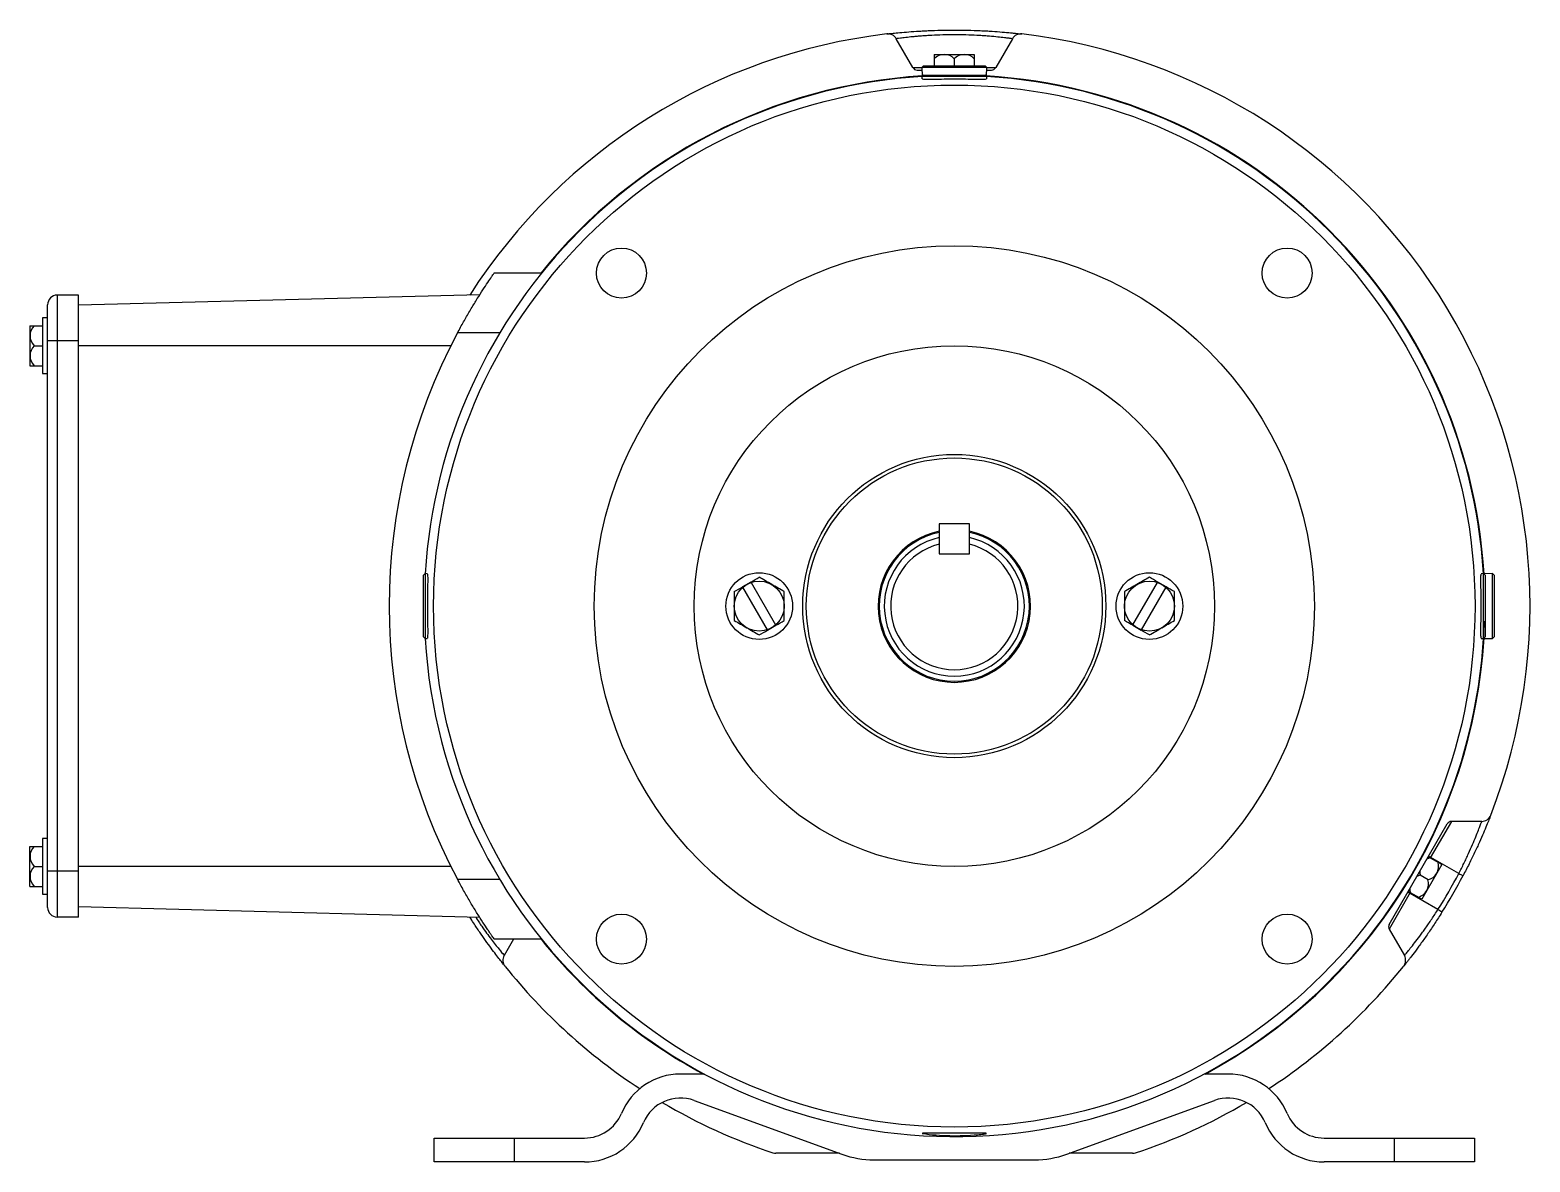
# Paper-space layout '_Right' of a CAD drawing. Header units: inches. Extents: x -5.77 to 3.6, y -3.47 to 3.6.
import ezdxf

# ---------------------------------------------------------------- set-up
doc = ezdxf.new("R2010")
doc.units = ezdxf.units.IN
doc.header["$MEASUREMENT"] = 0

psp = doc.layouts.new('_Right')

# ---------------------------------------------------------------- linework, layer by layer
at = {"color": 7, "linetype": 'Continuous', "lineweight": 25}
for p, q in [((-0.2587, 3.361), (-0.3629, 3.5415)), ((0.3629, 3.5415), (0.2587, 3.361)), ((-0.125, 3.4435), (0.125, 3.4435)), ((-0.125, 3.4435), (-0.125, 3.372)), ((0, 3.4165), (0, 3.372)), ((0.125, 3.4435), (0.125, 3.372)), ((-0.2587, 3.361), (-0.2024, 3.361)), ((-0.2327, 3.346), (-0.2022, 3.346)), ((-0.1925, 3.372), (-0.2024, 3.3621)), ((-0.2024, 3.3621), (-0.2017, 3.3089)), ((0.2024, 3.3621), (-0.2024, 3.3621)), ((-0.1925, 3.315), (-0.2024, 3.3051)), ((-0.2024, 3.3051), (-0.2022, 3.2917)), ((0.2024, 3.3051), (-0.2024, 3.3051)), ((-0.1925, 3.372), (0.1925, 3.372)), ((-0.1925, 3.315), (0.1925, 3.315)), ((0.2024, 3.3621), (0.1925, 3.372)), ((0.2024, 3.3051), (0.1925, 3.315)), ((0.2017, 3.309), (0.2024, 3.3621)), ((0.2022, 3.346), (0.2327, 3.346)), ((0.2022, 3.2918), (0.2024, 3.3051)), ((0.2024, 3.361), (0.2587, 3.361)), ((-2.8728, 2.08), (-2.577, 2.08)), ((-5.6635, -1.881), (-5.6635, 1.881)), ((-5.6035, 1.941), (-5.6035, -1.941)), ((-5.4705, 1.941), (-5.6035, 1.941)), ((-2.9642, 1.9431), (-5.4705, 1.8775)), ((-5.4705, -1.941), (-5.4705, 1.941)), ((-5.6635, 1.799), (-5.6945, 1.799)), ((-5.6945, 1.799), (-5.6945, 1.451)), ((-5.7735, 1.75), (-5.7735, 1.5)), ((-5.7735, 1.75), (-5.6945, 1.75)), ((-2.8391, 1.705), (-3.1033, 1.705)), ((-5.7465, 1.625), (-5.6945, 1.625)), ((-5.4705, 1.655), (-5.6635, 1.655)), ((-3.1448, 1.625), (-5.4705, 1.625)), ((-5.7735, 1.5), (-5.6945, 1.5)), ((-5.6945, 1.451), (-5.6635, 1.451)), ((0.094, 0.5141), (-0.094, 0.5141)), ((-0.094, 0.5141), (-0.094, 0.3261)), ((0.094, 0.3261), (0.094, 0.5141)), ((-0.094, 0.3261), (0.094, 0.3261)), ((-3.3051, 0.2024), (-3.315, 0.1925)), ((-3.315, -0.1925), (-3.315, 0.1925)), ((-3.2917, 0.2022), (-3.3051, 0.2024)), ((-3.3051, 0.2024), (-3.3051, -0.2024)), ((3.3051, 0.2024), (3.2918, 0.2022)), ((3.315, 0.1925), (3.3051, 0.2024)), ((3.3051, -0.2024), (3.3051, 0.2024)), ((3.3621, 0.2024), (3.3089, 0.2017)), ((3.315, 0.1925), (3.315, -0.1925)), ((3.372, 0.1925), (3.3621, 0.2024)), ((3.3621, -0.2024), (3.3621, 0.2024)), ((3.372, 0.1925), (3.372, -0.1925)), ((-1.2705, 0.1501), (-1.3225, 0.1201)), ((-1.1679, -0.1476), (-1.321, 0.1176)), ((-1.2691, 0.1476), (-1.116, -0.1176)), ((1.116, -0.1176), (1.2691, 0.1476)), ((1.321, 0.1176), (1.1679, -0.1476)), ((1.3225, 0.1201), (1.2705, 0.1501)), ((-1.1665, -0.1501), (-1.1145, -0.1201)), ((1.1145, -0.1201), (1.1665, -0.1501)), ((-3.315, -0.1925), (-3.3051, -0.2024)), ((-3.3051, -0.2024), (-3.2918, -0.2022)), ((3.2917, -0.2022), (3.3051, -0.2024)), ((3.3051, -0.2024), (3.315, -0.1925)), ((3.309, -0.2017), (3.3621, -0.2024)), ((3.3621, -0.2024), (3.372, -0.1925)), ((2.7164, -1.9871), (3.0791, -1.3589)), ((3.105, -1.3439), (2.9732, -1.5722)), ((3.2946, -1.3439), (3.105, -1.3439)), ((-5.6635, -1.451), (-5.6945, -1.451)), ((-5.6945, -1.451), (-5.6945, -1.799)), ((-5.7735, -1.5), (-5.6945, -1.5)), ((-5.7735, -1.75), (-5.7735, -1.5)), ((3.0447, -1.6135), (2.9602, -1.5647)), ((3.1511, -1.6692), (2.9627, -1.5604)), ((-5.7465, -1.625), (-5.6945, -1.625)), ((-5.4705, -1.655), (-5.6635, -1.655)), ((-3.1448, -1.625), (-5.4705, -1.625)), ((2.9588, -1.7083), (2.9103, -1.6802)), ((3.0447, -1.6135), (2.9197, -1.83)), ((-5.7735, -1.75), (-5.6945, -1.75)), ((-3.1033, -1.705), (-2.8391, -1.705)), ((-5.6945, -1.799), (-5.6635, -1.799)), ((2.8482, -1.7888), (2.7164, -2.0171)), ((3.0211, -1.8943), (2.8327, -1.7856)), ((2.9197, -1.83), (2.8352, -1.7813)), ((-5.4705, -1.941), (-5.6035, -1.941)), ((-2.9642, -1.9431), (-5.4705, -1.8775)), ((2.7164, -2.0171), (2.8111, -2.1812)), ((-2.577, -2.08), (-2.8728, -2.08)), ((-2.7527, -2.08), (-2.8111, -2.1812)), ((-1.5602, -2.9212), (-1.7106, -2.9212)), ((1.7106, -2.9212), (1.5602, -2.9212)), ((-1.6251, -3.0857), (-0.7025, -3.4215)), ((0.7025, -3.4215), (1.6251, -3.0857)), ((-3.25, -3.3206), (-2.31, -3.3206)), ((-3.25, -3.47), (-3.25, -3.3206)), ((-2.75, -3.3206), (-2.75, -3.47)), ((2.31, -3.3206), (3.25, -3.3206)), ((2.75, -3.47), (2.75, -3.3206)), ((3.25, -3.3206), (3.25, -3.47)), ((-0.7178, -3.4159), (-1.1138, -3.4159)), ((-0.501, -3.457), (0.501, -3.457)), ((1.1138, -3.4159), (0.7178, -3.4159)), ((-2.31, -3.47), (-3.25, -3.47)), ((3.25, -3.47), (2.31, -3.47))]:
    psp.add_line(p, q, dxfattribs=at)
for centre, radius in [((0, 0), 3.2524), ((0, 0), 2.2492), ((-2.0789, 2.0789), 0.1562), ((2.0789, 2.0789), 0.1562), ((0, 0), 1.625), ((0, 0), 0.9465), ((0, 0), 0.9245), ((-1.2185, 0), 0.2085), ((1.2185, 0), 0.2085), ((-1.2185, 0), 0.156), ((1.2185, 0), 0.156), ((-2.0789, -2.0789), 0.1562), ((2.0789, -2.0789), 0.1563)]:
    psp.add_circle(centre, radius, dxfattribs=at)
for centre, radius, start, end in [((0, 0), 3.5959, 96.73732, 147.32241), ((-0.4148, 3.5115), 0.06, 30, 96.73732), ((0.4148, 3.5115), 0.06, 83.26268, 150), ((0, 0), 3.5959, 338.70886, 83.26268), ((-0.0614, 3.3552), 0.0883, 90.68537, 136.0185), ((-0.0636, 3.3552), 0.0883, 43.9815, 89.31463), ((0.0636, 3.3552), 0.0883, 90.68537, 136.0185), ((0.0614, 3.3552), 0.0883, 43.9815, 89.31463), ((0, 0), 3.3117, 93.49609, 176.50391), ((0, 0), 3.315, 93.43194, 141.13769), ((-0.2327, 3.376), 0.03, 210, 270), ((0, 0), 3.315, 3.43194, 86.56806), ((0, 0), 3.3117, 3.49609, 86.50391), ((0.2327, 3.376), 0.03, 270, 330), ((-5.6035, 1.881), 0.06, 90, 180), ((-5.6852, 1.6864), 0.0883, 133.9815, 179.31463), ((-5.6852, 1.6886), 0.0883, 180.68537, 226.0185), ((0.09, 0), 3.62, 151.90113, 208.09887), ((-5.6852, 1.5614), 0.0883, 133.9815, 179.31463), ((-5.6852, 1.5636), 0.0883, 180.68537, 226.0185), ((0, 0), 0.476, 101.38958, 78.61042), ((0, 0), 0.469, 101.5619, 78.4381), ((0, 0), 0.4374, 102.41075, 77.58925), ((0, 0), 0.3974, 103.68315, 76.31685), ((0, 0), 3.3117, 183.49609, 358.37782), ((0, 0), 3.315, 298.21242, 356.56806), ((3.2946, -1.2839), 0.06, 270, 338.70886), ((3.105, -1.3739), 0.03, 90, 150), ((-5.6852, -1.5636), 0.0883, 133.9815, 179.31463), ((-5.6852, -1.5614), 0.0883, 180.68537, 226.0185), ((2.9972, -1.6648), 0.096, 104.77587, 118.78933), ((-5.6852, -1.6886), 0.0883, 133.9815, 179.31463), ((2.9347, -1.773), 0.096, 104.77587, 118.78933), ((3.0029, -1.655), 0.096, 181.21067, 195.22413), ((2.9374, -1.6225), 0.0883, 283.9815, 329.31463), ((2.9364, -1.6244), 0.0883, 330.68537, 16.0185), ((0.026, -0.015), 3.5359, 327.893, 332.107), ((0, 0), 3.5959, 327.893, 332.107), ((3.281, -1.4347), 0.268, 240.99869, 247.42361), ((-5.6852, -1.6864), 0.0883, 180.68537, 226.0185), ((2.9404, -1.7633), 0.096, 181.21067, 195.22413), ((2.8749, -1.7308), 0.0883, 283.9815, 329.31463), ((2.8739, -1.7326), 0.0883, 330.68537, 16.0185), ((-5.6035, -1.881), 0.06, 180, 270), ((2.883, -2.1241), 0.268, 52.57639, 59.00131), ((2.7424, -2.0021), 0.03, 150, 210), ((0, 0), 3.315, 218.86231, 241.78758), ((-2.7592, -2.2112), 0.06, 150, 218.70886), ((2.7592, -2.2112), 0.06, 321.29114, 30), ((0, 0), 3.5959, 218.70886, 236.89031), ((0, 0), 3.5959, 303.10969, 321.29114), ((-1.7106, -3.3206), 0.3994, 90, 157.35985), ((1.7106, -3.3206), 0.3994, 22.64015, 90), ((-1.7106, -3.3206), 0.25, 70, 157.35985), ((1.7106, -3.3206), 0.25, 22.64015, 110), ((-2.31, -3.0706), 0.25, 270, 337.35985), ((0, 0), 3.5959, 239.49945, 251.63953), ((0, 0), 3.5959, 288.36047, 300.50055), ((2.31, -3.0706), 0.25, 202.64015, 270), ((-2.31, -3.0706), 0.3994, 270, 337.35985), ((2.31, -3.0706), 0.3994, 202.64015, 270), ((0.0052, -1.6872), 1.6186, 262.71687, 274.94414), ((-1.1138, -3.3559), 0.06, 251.63953, 270), ((-0.501, -2.8676), 0.5894, 250, 270), ((0.501, -2.8676), 0.5894, 270, 290), ((1.1138, -3.3559), 0.06, 270, 288.36047)]:
    psp.add_arc(centre, radius, start, end, dxfattribs=at)
for points, knots in [([(-0.4219, 3.5711), (-0.4219, 3.5711), (-0.4192, 3.5714), (-0.4112, 3.5723), (-0.408, 3.5727), (-0.4, 3.5736), (-0.3954, 3.5741), (-0.3797, 3.5758), (-0.3669, 3.5772), (-0.3366, 3.5801), (-0.3189, 3.5818), (-0.2802, 3.585), (-0.259, 3.5866), (-0.2245, 3.5889), (-0.2125, 3.5896), (-0.1881, 3.591), (-0.1756, 3.5916), (-0.1374, 3.5934), (-0.1108, 3.5943), (-0.0558, 3.5956), (-0.0282, 3.5959), (0.0135, 3.5959), (0.0274, 3.5958), (0.0552, 3.5955), (0.0692, 3.5953), (0.1101, 3.5943), (0.1366, 3.5934), (0.1751, 3.5917), (0.1878, 3.591), (0.2122, 3.5897), (0.2241, 3.5889), (0.2584, 3.5867), (0.2797, 3.5851), (0.3189, 3.5818), (0.3362, 3.5802), (0.359, 3.5779), (0.366, 3.5772), (0.3789, 3.5759), (0.3849, 3.5753), (0.4005, 3.5735), (0.4084, 3.5726), (0.4191, 3.5714), (0.4219, 3.5711), (0.4219, 3.5711)], [0, 0, 0, 0, 0.0625, 0.0625, 0.09375, 0.09375, 0.125, 0.125, 0.1875, 0.1875, 0.25, 0.25, 0.3125, 0.3125, 0.34375, 0.34375, 0.375, 0.375, 0.4375, 0.4375, 0.5, 0.5, 0.53125, 0.53125, 0.5625, 0.5625, 0.625, 0.625, 0.65625, 0.65625, 0.6875, 0.6875, 0.75, 0.75, 0.8125, 0.8125, 0.84375, 0.84375, 0.875, 0.875, 0.9375, 0.9375, 1, 1, 1, 1]), ([(0.3629, 3.5415), (0.3629, 3.5415), (0.3606, 3.5418), (0.3539, 3.5427), (0.3511, 3.5431), (0.3444, 3.5439), (0.3405, 3.5444), (0.3272, 3.5461), (0.3164, 3.5474), (0.2906, 3.5503), (0.2756, 3.5519), (0.2425, 3.5551), (0.2244, 3.5567), (0.1947, 3.559), (0.1844, 3.5597), (0.1633, 3.561), (0.1525, 3.5617), (0.1195, 3.5634), (0.0965, 3.5643), (0.0486, 3.5656), (0.0246, 3.5659), (-0.0116, 3.5659), (-0.0237, 3.5658), (-0.0479, 3.5655), (-0.06, 3.5653), (-0.0956, 3.5643), (-0.1186, 3.5634), (-0.1519, 3.5617), (-0.1629, 3.5611), (-0.184, 3.5597), (-0.1942, 3.559), (-0.2139, 3.5575), (-0.2234, 3.5567), (-0.2416, 3.5552), (-0.2505, 3.5544), (-0.2755, 3.552), (-0.2903, 3.5504), (-0.3161, 3.5475), (-0.3272, 3.5461), (-0.3449, 3.5439), (-0.3515, 3.543), (-0.3583, 3.5421), (-0.36, 3.5419), (-0.3623, 3.5416), (-0.3629, 3.5415), (-0.3629, 3.5415)], [0, 0, 0, 0, 0.0625, 0.0625, 0.09375, 0.09375, 0.125, 0.125, 0.1875, 0.1875, 0.25, 0.25, 0.3125, 0.3125, 0.34375, 0.34375, 0.375, 0.375, 0.4375, 0.4375, 0.5, 0.5, 0.53125, 0.53125, 0.5625, 0.5625, 0.625, 0.625, 0.65625, 0.65625, 0.6875, 0.6875, 0.71875, 0.71875, 0.75, 0.75, 0.8125, 0.8125, 0.875, 0.875, 0.9375, 0.9375, 0.96875, 0.96875, 1, 1, 1, 1]), ([(-0.2017, 3.2917), (-0.1998, 3.291), (-0.1961, 3.2896), (-0.1626, 3.2893), (-0.1121, 3.2898), (-0.0485, 3.2904), (0.0205, 3.2905), (0.0871, 3.2901), (0.1443, 3.2894), (0.1837, 3.2894), (0.2029, 3.2902), (0.2003, 3.2914), (0.1996, 3.2918)], [0, 0, 0, 0, 0.102406, 0.20975, 0.317065, 0.424448, 0.53182, 0.63914, 0.746484, 0.853875, 0.961223, 1, 1, 1, 1]), ([(-3.1033, 1.705), (-3.0907, 1.7287), (-3.0779, 1.7519), (-3.0524, 1.7974), (-3.0396, 1.8196), (-3.0203, 1.8521), (-3.0139, 1.8629), (-3.0011, 1.884), (-2.9948, 1.8943), (-2.9764, 1.9242), (-2.9645, 1.943), (-2.9418, 1.9782), (-2.9309, 1.9947), (-2.9115, 2.0238), (-2.9029, 2.0364), (-2.892, 2.0524), (-2.8887, 2.0571), (-2.8831, 2.0652), (-2.8807, 2.0687), (-2.8768, 2.0742), (-2.8753, 2.0764), (-2.8733, 2.0793), (-2.8728, 2.08), (-2.8728, 2.08)], [0, 0, 0, 0, 0.125, 0.125, 0.25, 0.25, 0.3125, 0.3125, 0.375, 0.375, 0.5, 0.5, 0.625, 0.625, 0.75, 0.75, 0.8125, 0.8125, 0.875, 0.875, 0.9375, 0.9375, 1, 1, 1, 1]), ([(-3.2917, 0.2017), (-3.291, 0.1998), (-3.2896, 0.1961), (-3.2893, 0.1626), (-3.2898, 0.1121), (-3.2904, 0.0485), (-3.2905, -0.0205), (-3.2901, -0.0871), (-3.2894, -0.1443), (-3.2894, -0.1837), (-3.2902, -0.2029), (-3.2914, -0.2003), (-3.2918, -0.1996)], [0, 0, 0, 0, 0.102406, 0.20975, 0.317065, 0.424448, 0.53182, 0.63914, 0.746484, 0.853875, 0.961223, 1, 1, 1, 1]), ([(3.2918, -0.1999), (3.2912, -0.1996), (3.2898, -0.199), (3.2893, -0.1715), (3.2896, -0.1249), (3.2903, -0.0635), (3.2906, 0.0049), (3.2902, 0.0728), (3.2895, 0.1326), (3.2893, 0.1766), (3.2899, 0.2006), (3.2913, 0.1997), (3.2918, 0.1994)], [0, 0, 0, 0, 0.078254, 0.185618, 0.292906, 0.40026, 0.507625, 0.614935, 0.722249, 0.829618, 0.936966, 1, 1, 1, 1]), ([(-1.1405, 0.1351), (-1.1537, 0.1427), (-1.167, 0.1504), (-1.1929, 0.1654), (-1.2058, 0.1728), (-1.2185, 0.1801)], [0, 0, 0, 0, 0.5, 0.5, 1, 1, 1, 1]), ([(1.1405, 0.1351), (1.1273, 0.1275), (1.114, 0.1198), (1.0881, 0.1048), (1.0752, 0.0974), (1.0625, 0.0901)], [0, 0, 0, 0, 0.5, 0.5, 1, 1, 1, 1]), ([(-1.0625, 0), (-1.0625, 0.0153), (-1.0625, 0.0306), (-1.0625, 0.0606), (-1.0625, 0.0754), (-1.0625, 0.0901)], [0, 0, 0, 0, 0.5, 0.5, 1, 1, 1, 1]), ([(1.3745, 0), (1.3745, 0.0153), (1.3745, 0.0306), (1.3745, 0.0606), (1.3745, 0.0754), (1.3745, 0.0901)], [0, 0, 0, 0, 0.5, 0.5, 1, 1, 1, 1]), ([(-1.3745, 0), (-1.3745, -0.0153), (-1.3745, -0.0306), (-1.3745, -0.0606), (-1.3745, -0.0754), (-1.3745, -0.0901)], [0, 0, 0, 0, 0.5, 0.5, 1, 1, 1, 1]), ([(1.0625, 0), (1.0625, -0.0153), (1.0625, -0.0306), (1.0625, -0.0606), (1.0625, -0.0754), (1.0625, -0.0901)], [0, 0, 0, 0, 0.5, 0.5, 1, 1, 1, 1]), ([(1.2965, -0.1351), (1.3097, -0.1275), (1.323, -0.1198), (1.3489, -0.1048), (1.3618, -0.0974), (1.3745, -0.0901)], [0, 0, 0, 0, 0.5, 0.5, 1, 1, 1, 1]), ([(-1.2965, -0.1351), (-1.2833, -0.1427), (-1.27, -0.1504), (-1.2441, -0.1654), (-1.2312, -0.1728), (-1.2185, -0.1801)], [0, 0, 0, 0, 0.5, 0.5, 1, 1, 1, 1]), ([(3.3505, -1.3057), (3.3505, -1.3057), (3.3495, -1.3082), (3.3467, -1.3154), (3.3455, -1.3185), (3.3426, -1.3257), (3.3409, -1.33), (3.3352, -1.3443), (3.3305, -1.356), (3.3191, -1.3835), (3.3124, -1.3995), (3.2974, -1.4345), (3.2891, -1.4535), (3.2753, -1.4843), (3.2704, -1.495), (3.2604, -1.5167), (3.2552, -1.5278), (3.2392, -1.5617), (3.2278, -1.585), (3.2036, -1.6334), (3.1911, -1.6578), (3.1781, -1.6822)], [0, 0, 0, 0, 0.125, 0.125, 0.1875, 0.1875, 0.25, 0.25, 0.375, 0.375, 0.5, 0.5, 0.625, 0.625, 0.6875, 0.6875, 0.75, 0.75, 0.875, 0.875, 1, 1, 1, 1]), ([(3.1511, -1.6692), (3.1622, -1.6478), (3.1729, -1.6268), (3.1881, -1.5958), (3.193, -1.5855), (3.2027, -1.5651), (3.2075, -1.5549), (3.2211, -1.5253), (3.2294, -1.5066), (3.2447, -1.4711), (3.2517, -1.4544), (3.264, -1.4243), (3.2693, -1.4108), (3.2762, -1.393), (3.2784, -1.3874), (3.2822, -1.3774), (3.2839, -1.3728), (3.2884, -1.3607), (3.2907, -1.3544), (3.2938, -1.346), (3.2946, -1.3439), (3.2946, -1.3439)], [0, 0, 0, 0, 0.125, 0.125, 0.1875, 0.1875, 0.25, 0.25, 0.375, 0.375, 0.5, 0.5, 0.625, 0.625, 0.6875, 0.6875, 0.75, 0.75, 0.875, 0.875, 1, 1, 1, 1]), ([(-2.8728, -2.08), (-2.8728, -2.08), (-2.8748, -2.0771), (-2.8806, -2.0688), (-2.883, -2.0653), (-2.8887, -2.0572), (-2.8919, -2.0525), (-2.8991, -2.042), (-2.903, -2.0362), (-2.9116, -2.0236), (-2.9162, -2.0167), (-2.9308, -1.9949), (-2.9414, -1.9788), (-2.9585, -1.9523), (-2.9644, -1.943), (-2.9763, -1.9241), (-2.9824, -1.9144), (-3.0009, -1.8845), (-3.0136, -1.8636), (-3.0394, -1.8198), (-3.0523, -1.7975), (-3.078, -1.7519), (-3.0907, -1.7287), (-3.1033, -1.705)], [0, 0, 0, 0, 0.125, 0.125, 0.1875, 0.1875, 0.25, 0.25, 0.3125, 0.3125, 0.375, 0.375, 0.5, 0.5, 0.5625, 0.5625, 0.625, 0.625, 0.75, 0.75, 0.875, 0.875, 1, 1, 1, 1]), ([(-2.806, -2.2487), (-2.8068, -2.2478), (-2.8083, -2.2459), (-2.82, -2.2312), (-2.8383, -2.2079), (-2.863, -2.1759), (-2.8931, -2.1357), (-2.9272, -2.0888), (-2.9643, -2.0358), (-2.9979, -1.9863), (-3.0186, -1.9538), (-3.0265, -1.9415)], [0, 0, 0, 0, 0.116333, 0.232667, 0.348994, 0.465319, 0.58175, 0.698171, 0.813731, 0.92928, 1, 1, 1, 1]), ([(-2.989, -1.9425), (-2.9765, -1.9614), (-2.9427, -2.0128), (-2.8902, -2.0831), (-2.8413, -2.1452), (-2.8148, -2.1768), (-2.8122, -2.18), (-2.8111, -2.1812)], [0, 0, 0, 0, 0.133606, 0.363251, 0.601045, 0.847301, 1, 1, 1, 1]), ([(3.0459, -1.9112), (3.0312, -1.9347), (3.0165, -1.9575), (2.9945, -1.9909), (2.9871, -2.0019), (2.9725, -2.0236), (2.9652, -2.0343), (2.9437, -2.0653), (2.93, -2.0847), (2.9103, -2.1121), (2.9038, -2.1209), (2.8914, -2.1379), (2.8854, -2.1459), (2.8684, -2.1687), (2.8581, -2.1823), (2.8443, -2.2001), (2.84, -2.2056), (2.8322, -2.2156), (2.8252, -2.2247), (2.8195, -2.2317), (2.8147, -2.2379), (2.8126, -2.2405), (2.8077, -2.2467), (2.806, -2.2487), (2.806, -2.2487)], [0, 0, 0, 0, 0.125, 0.125, 0.1875, 0.1875, 0.25, 0.25, 0.375, 0.375, 0.4375, 0.4375, 0.5, 0.5, 0.625, 0.625, 0.6875, 0.6875, 0.75, 0.8125, 0.8125, 0.875, 0.875, 1, 1, 1, 1]), ([(2.8111, -2.1812), (2.8111, -2.1812), (2.8126, -2.1795), (2.8168, -2.1744), (2.8186, -2.1723), (2.8228, -2.1673), (2.8253, -2.1643), (2.8336, -2.1542), (2.8404, -2.1459), (2.8562, -2.1262), (2.8654, -2.1146), (2.8853, -2.089), (2.896, -2.0749), (2.9133, -2.0517), (2.9193, -2.0435), (2.9314, -2.0268), (2.9376, -2.0183), (2.9563, -1.9919), (2.9691, -1.9734), (2.9952, -1.9346), (3.0082, -1.9147), (3.0211, -1.8943)], [0, 0, 0, 0, 0.125, 0.125, 0.1875, 0.1875, 0.25, 0.25, 0.375, 0.375, 0.5, 0.5, 0.625, 0.625, 0.6875, 0.6875, 0.75, 0.75, 0.875, 0.875, 1, 1, 1, 1]), ([(0.1995, -3.2918), (0.1993, -3.2912), (0.1987, -3.2898), (0.1715, -3.2893), (0.1251, -3.2896), (0.0639, -3.2903), (-0.0044, -3.2906), (-0.0721, -3.2902), (-0.1319, -3.2896), (-0.176, -3.2894), (-0.2001, -3.2899), (-0.1993, -3.2913), (-0.1991, -3.2918)], [0, 0, 0, 0, 0.077186, 0.184677, 0.292064, 0.399467, 0.50683, 0.614105, 0.721386, 0.828755, 0.936157, 1, 1, 1, 1]), ([(0.1447, -3.2998), (0.1607, -3.2985), (0.1735, -3.2972), (0.1928, -3.2946), (0.1987, -3.2934), (0.2009, -3.2924)], [0, 0, 0, 0, 0.5, 0.5, 1, 1, 1, 1])]:
    psp.add_open_spline(points, degree=3, knots=knots, dxfattribs=at)
for points in [[(-1.3745, 0.0901), (-1.3575, 0.0999), (-1.34, 0.11), (-1.3225, 0.1201)], [(-1.321, 0.1176), (-1.3215, 0.1184), (-1.322, 0.1193), (-1.3225, 0.1201)], [(-1.2705, 0.1501), (-1.2527, 0.1604), (-1.2355, 0.1703), (-1.2185, 0.1801)], [(-1.2705, 0.1501), (-1.27, 0.1493), (-1.2695, 0.1484), (-1.2691, 0.1476)], [(-1.0625, 0.0901), (-1.088, 0.1048), (-1.1139, 0.1198), (-1.1405, 0.1351)], [(1.2185, 0.1801), (1.193, 0.1654), (1.1671, 0.1504), (1.1405, 0.1351)], [(1.2705, 0.1501), (1.2527, 0.1604), (1.2355, 0.1703), (1.2185, 0.1801)], [(1.2691, 0.1476), (1.2695, 0.1484), (1.27, 0.1493), (1.2705, 0.1501)], [(1.3225, 0.1201), (1.322, 0.1193), (1.3215, 0.1184), (1.321, 0.1176)], [(1.3745, 0.0901), (1.3575, 0.0999), (1.34, 0.11), (1.3225, 0.1201)], [(-1.3745, 0.0901), (-1.3745, 0.0606), (-1.3745, 0.0307), (-1.3745, 0)], [(-1.0625, -0.0901), (-1.0625, -0.0606), (-1.0625, -0.0307), (-1.0625, 0)], [(1.0625, 0.0901), (1.0625, 0.0606), (1.0625, 0.0307), (1.0625, 0)], [(1.3745, -0.0901), (1.3745, -0.0606), (1.3745, -0.0307), (1.3745, 0)], [(-1.3745, -0.0901), (-1.349, -0.1048), (-1.3231, -0.1198), (-1.2965, -0.1351)], [(-1.1145, -0.1201), (-1.0967, -0.1098), (-1.0795, -0.0999), (-1.0625, -0.0901)], [(1.1145, -0.1201), (1.0967, -0.1098), (1.0795, -0.0999), (1.0625, -0.0901)], [(-1.2185, -0.1801), (-1.2015, -0.1703), (-1.184, -0.1602), (-1.1665, -0.1501)], [(-1.1665, -0.1501), (-1.167, -0.1493), (-1.1675, -0.1484), (-1.1679, -0.1476)], [(-1.116, -0.1176), (-1.1155, -0.1184), (-1.115, -0.1193), (-1.1145, -0.1201)], [(1.1145, -0.1201), (1.115, -0.1193), (1.1155, -0.1184), (1.116, -0.1176)], [(1.1679, -0.1476), (1.1675, -0.1484), (1.167, -0.1493), (1.1665, -0.1501)], [(1.2185, -0.1801), (1.2015, -0.1703), (1.184, -0.1602), (1.1665, -0.1501)], [(1.2185, -0.1801), (1.244, -0.1654), (1.2699, -0.1504), (1.2965, -0.1351)]]:
    psp.add_open_spline(points, degree=3, dxfattribs=at)

doc.saveas('drawing.dxf')
